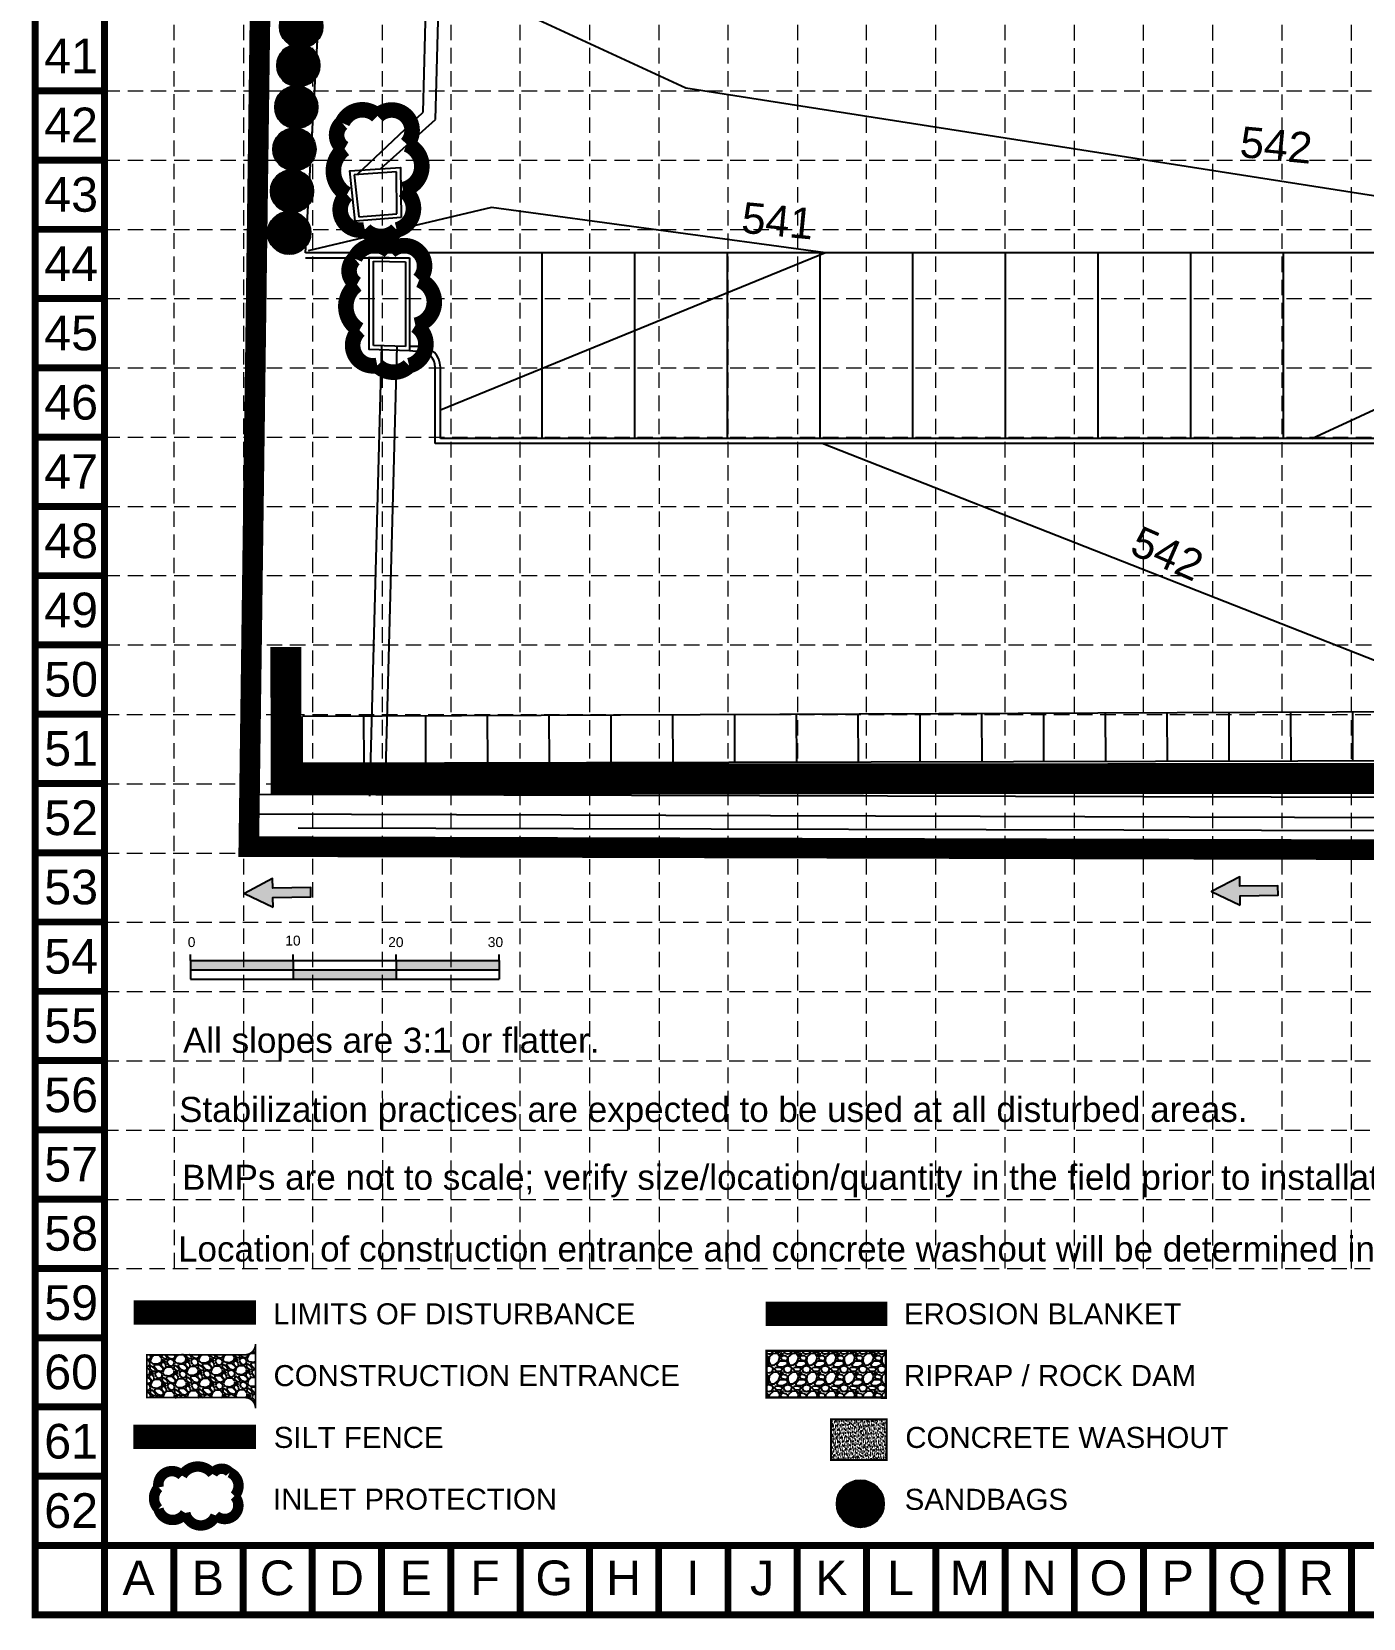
# Model space of a CAD drawing. Header units: inches. Extents: x 9751 to 10021, y 9606 to 10038.
# Drawn here: x 9750.8 to 9880.1, y 9606.4 to 9760.4 of the extents above; entities that cross this region are included whole.
import ezdxf
from ezdxf.enums import TextEntityAlignment as Align

# ---------------------------------------------------------------- set-up
doc = ezdxf.new("R2010")
doc.units = ezdxf.units.IN
doc.header["$LTSCALE"] = 20
doc.header["$MEASUREMENT"] = 0
for name, pattern in [('ACAD_ISO02W100', [15, 12, -3]), ('CENTER2', [1.125, 0.75, -0.125, 0.125, -0.125]), ('DASHED', [0.75, 0.5, -0.25]), ('HIDDEN', [0.375, 0.25, -0.125])]:
    doc.linetypes.add(name, pattern=pattern)
for name, color, linetype in [('0-curb', 4, 'Continuous'), ('0-firelane', 71, 'CENTER2'), ('0-prkstripe', 1, 'Continuous'), ('002-PROP CONS', 2, 'Continuous'), ('BASE', 7, 'Continuous'), ('CO', 7, 'Continuous'), ('EX STORM SEWER', 4, 'DASHED'), ('GRID', 254, 'HIDDEN'), ('LEGEND', 7, 'Continuous'), ('LIMITS OF DISTURBANCE', 1, 'HIDDEN'), ('SILT FENCE', 200, 'Continuous'), ('SRF-FLT', 7, 'Continuous')]:
    doc.layers.add(name, color=color, linetype=linetype)
doc.layers.add('BKL', color=51, linetype='Continuous', lineweight=20)
doc.styles.add("L200'", font='ARIAL.TTF', dxfattribs={"height": 0.001969})
doc.styles.get("Standard").update_dxf_attribs({"font": 'ARIAL.TTF'})

# ---------------------------------------------------------------- blocks, each defined once
blk = doc.blocks.new('washout')
at = {"layer": 'BASE'}
h = blk.add_hatch(dxfattribs=at)
h.set_pattern_fill('AR-SAND', color=30, scale=1.29438, style=0)
h.set_pattern_definition([(37.5, (1095.3101, -97.0785), (-0.0815373, 2.494042), [0, -1.9674576, 0, -2.200446, 0, -2.1033675]), (7.5, (1095.31, -97.0785), (2.290764, 3.652929), [0, -1.0613916, 0, -1.7733006, 0, -0.6795495]), (327.5, (1093.718, -97.0785), (4.030883, 0.007325), [0, -0.64719, 0, -2.329884, 0, -3.041793]), (317.5, (1093.718, -97.0785), (3.89107, 1.136046), [0, -0.323595, 0, -1.5273684, 0, -1.747413])])
h.paths.add_polyline_path([(44.3, 0), (44.3, 32.4), (0, 32.4), (0, 0)])
at = {"layer": 'BASE', "color": 30, "linetype": 'ACAD_ISO02W100', "const_width": 1.62}
blk.add_lwpolyline([(0, 0), (44.3, 0), (44.3, 32.4), (0, 32.4)], close=True, dxfattribs=at)
blk = doc.blocks.new('A$C7B77558D')
at = {"layer": 'LEGEND'}
h = blk.add_hatch(dxfattribs=at)
h.set_pattern_fill('ANSI31', color=3, style=0)
h.set_pattern_definition([(45, (-9827.7023, -9593.03148), (-0.0883883476, 0.0883883476), [])])
edge = h.paths.add_edge_path()
edge.add_arc((3.58, 24.5), 2.29, 0, 360)
h = blk.add_hatch(dxfattribs=at)
h.set_pattern_fill('ANSI31', color=3, style=0)
h.set_pattern_definition([(45, (-9828.00544, -9597.22343), (-0.0883883476, 0.0883883476), [])])
edge = h.paths.add_edge_path()
edge.add_arc((3.28, 20.31), 2.29, 0, 360)
h = blk.add_hatch(dxfattribs=at)
h.set_pattern_fill('ANSI31', color=3, style=0)
h.set_pattern_definition([(45, (-9828.21772, -9601.70578), (-0.0883883476, 0.0883883476), [])])
edge = h.paths.add_edge_path()
edge.add_arc((3.06, 15.82), 2.29, 0, 360)
h = blk.add_hatch(dxfattribs=at)
h.set_pattern_fill('ANSI31', color=3, style=0)
h.set_pattern_definition([(45, (-9828.42441, -9606.25155), (-0.0883883476, 0.0883883476), [])])
edge = h.paths.add_edge_path()
edge.add_arc((2.86, 11.28), 2.29, 0, 360)
h = blk.add_hatch(dxfattribs=at)
h.set_pattern_fill('ANSI31', color=3, style=0)
h.set_pattern_definition([(45, (-9828.68278, -9610.74565), (-0.0883883476, 0.0883883476), [])])
edge = h.paths.add_edge_path()
edge.add_arc((2.6, 6.78), 2.29, 0, 360)
h = blk.add_hatch(dxfattribs=at)
h.set_pattern_fill('ANSI31', color=3, style=0)
h.set_pattern_definition([(45, (-9828.99282, -9615.23976), (-0.0883883476, 0.0883883476), [])])
edge = h.paths.add_edge_path()
edge.add_arc((2.29, 2.29), 2.29, 0, 360)
at = {"layer": 'LEGEND', "color": 3}
for centre in [(3.58, 24.5), (3.28, 20.31), (3.06, 15.82), (2.86, 11.28), (2.6, 6.78), (2.29, 2.29)]:
    blk.add_circle(centre, 2.29, dxfattribs=at)
blk = doc.blocks.new('arrow')
blk.add_lwpolyline([(-67, -25.4), (-59.3, -25.4), (-59.6, -56.1), (-51.9, -56.2), (-51.6, -25.5), (-44, -25.5), (-55.3, -2.4), (-67, -25.4)], close=True)
at = {"color": 254}
for points in [[(-44, -25.5), (-67, -25.4), (-55.3, -2.4), (-67, -25.4)], [(-59.6, -56.1), (-51.9, -56.2), (-59.3, -25.4), (-51.6, -25.5)]]:
    blk.add_solid(points, dxfattribs=at)

msp = doc.modelspace()

# ---------------------------------------------------------------- hatches: boundary and pattern name
h = msp.add_hatch(color=7)
h.paths.add_polyline_path([(9776.23, 9669.37), (9776.23, 9670.27), (9766.25, 9670.27), (9766.25, 9669.37)])
h.paths.add_polyline_path([(9776.23, 9669.37), (9776.23, 9668.47), (9786.22, 9668.47), (9786.22, 9669.37)])
h.paths.add_polyline_path([(9786.22, 9670.27), (9786.22, 9669.37), (9796.2, 9669.37), (9796.2, 9670.27)])
at = {"layer": 'LEGEND'}
h = msp.add_hatch(dxfattribs=at)
h.set_pattern_fill('GRAVEL', color=4, scale=1.65996, angle=-43.9343, style=0)
h.set_pattern_definition([(184.078545, (7441.77936, 8625.71578), (-19.928793065, -1.544709364), [0.2233244, -22.1091585]), (141.0354448, (7441.5566, 8625.6999), (15.496500927, -12.6254272043), [0.3832317, -37.9399302]), (88.576145, (7441.25862, 8625.94089), (-0.71512081, -24.6667215783), [0.2702216, -26.7519747]), (223.339445, (7440.504485, 8626.091215), (24.2300827422, 22.756229179), [0.3489868, -34.5496818]), (248.899445, (7440.25067, 8625.8517), (7.8438078878, 20.1034546467), [0.3422091, -33.8787507]), (313.339445, (7440.12747, 8625.532435), (-22.756229179, 24.2300827422), [0.3489868, -34.5496818]), (353.7599448, (7440.366985, 8625.278616), (-27.0575154999, 3.0185885774), [0.4615171, -45.690159]), (28.3210448, (7440.82577, 8625.22845), (33.7059522211, 18.2365964406), [0.4357197, -43.1362635]), (77.495345, (7441.20933, 8625.43516), (5.409348958, 24.754052397), [0.3501686, -34.6667339]), (131.302145, (7441.28515, 8625.77703), (11.9976537076, -13.8644679784), [0.3997716, -19.5887991]), (178.4631448, (7441.02129, 8626.07735), (-27.013853964, 0.6714541827), [0.5169913, -51.1821812]), (94.879845, (7441.67641, 8624.93904), (-1.457385394, 15.234529022), [0.1764554, -17.4691642]), (127.534945, (7441.6614, 8625.11486), (13.2366930724, -17.3633513484), [0.3357054, -33.2349152]), (181.065745, (7441.4569, 8625.3811), (-1.1517348, -1.1953983), [0.2347533, -2.1127843]), (159.264345, (7441.5114, 8625.60514), (8.280459802, -3.367874542), [0.1264193, -12.5154622]), (247.867145, (7441.39317, 8625.6499), (2.25980587, 4.73792849), [0.1787827, -8.7603779]), (347.029545, (7441.32582, 8625.4843), (5.889663224, -1.064402267), [0.2903752, -9.3887741]), (117.630845, (7441.6088, 8625.4191), (1.23906377, -3.49886545), [0.20997, -5.0392862]), (332.455245, (7440.69984, 8626.3179), (15.4091769664, -7.9311620554), [0.294145, -29.1204278]), (26.411945, (7440.96065, 8626.18188), (-17.450667594, -8.5424474667), [0.2467714, -24.4303143]), (249.264345, (7441.83913, 8625.6582), (3.367874542, 8.280459802), [0.2528369, -12.3890446]), (299.676245, (7441.74961, 8625.42173), (-8.4987869907, 15.1035322364), [0.294145, -29.1204278]), (295.509745, (7439.98577, 8625.57676), (-3.673527569, 8.149465516), [0.283654, -13.8990542]), (250.840845, (7440.10793, 8625.32076), (6.692102678, 18.908044687), [0.2376698, -23.5293459]), (22.867145, (7440.69935, 8624.45128), (8.149469451, 3.673518904), [0.2528369, -12.3890446]), (333.419745, (7440.93232, 8624.54953), (-20.147107083, 10.1909651553), [0.2782608, -27.5477465]), (25.509745, (7440.1136, 8625.01563), (-8.149465516, -3.673527569), [0.141827, -14.0408812]), (57.375645, (7440.62762, 8624.52038), (3.411543607, 5.933324374), [0.0846414, -8.3795282]), (122.029545, (7440.67326, 8624.59167), (2.434462234, -4.650599626), [0.3422091, -6.5019818]), (142.074745, (7440.491765, 8624.88179), (13.105712728, -10.321947208), [0.3171354, -31.396363]), (259.755845, (7441.22216, 8625.3767), (1.10806888, 3.54253134), [0.2394028, -5.745669]), (309.2229448, (7441.179584, 8625.141117), (18.0182860032, -21.9702905437), [0.4179681, -41.3787672]), (17.011145, (7441.44388, 8624.81732), (-12.843733445, -3.760848128), [0.1709029, -16.9194351]), (46.065745, (7441.6073, 8624.8673), (-0.0436635, 2.3471324), [0.0995976, -1.5603628]), (76.322145, (7440.50241, 8624.94068), (-3.2805584303, -12.9747204376), [0.2306083, -22.8302984]), (4.078545, (7440.55694, 8625.16475), (19.928793065, 1.544709364), [0.4466489, -21.8858341]), (316.065745, (7441.0025, 8625.1965), (2.3471324, 0.0436635), [0.4315897, -1.2283707]), (281.370545, (7441.31326, 8624.89707), (-3.891821342, 19.885133839), [0.262463, -25.9838148]), (210.120345, (7441.365, 8624.63976), (-5.802335794, -3.629857558), [0.2416936, -11.8430007]), (163.7117448, (7441.15595, 8624.51847), (-34.2299092514, 9.9289613666), [0.3935185, -38.9583972]), (131.4918448, (7440.778223, 8624.62884), (-14.3884453494, 16.1679403615), [0.4163164, -41.2152793])])
edge = h.paths.add_edge_path()
edge.add_line((9772.56, 9626.8), (9772.56, 9633.03))
edge.add_arc((9771.52, 9633.03), 1.04, -89.9609, 0, ccw=False)
edge.add_line((9771.52, 9631.99), (9762.01, 9631.99))
edge.add_line((9762.01, 9631.99), (9762.01, 9627.84))
edge.add_line((9762.01, 9627.84), (9771.52, 9627.84))
edge.add_arc((9771.52, 9626.8), 1.04, 0, 90.0391, ccw=False)
at = {"layer": 'LEGEND', "linetype": 'ACAD_ISO02W100'}
h = msp.add_hatch(dxfattribs=at)
h.set_pattern_fill('GRAVEL', color=240, scale=1.824428, style=0)
h.set_pattern_definition([(228.0128, (9692.34783, 9535.70991), (-14.59541877, -16.41985219), [0.245451, -24.299714]), (184.9697, (9692.18363, 9535.527464), (21.89313491, 1.82441189), [0.421202, -41.698984]), (132.5104, (9691.76401, 9535.49098), (18.24426056, -20.06872107), [0.296995, -29.402536]), (267.2737, (9691.052485, 9535.03487), (1.824420484, 36.488555526), [0.383564, -37.972833]), (292.8337, (9691.03424, 9534.65174), (-9.12215682, 21.893126446), [0.376115, -37.235426]), (357.2737, (9691.180195, 9534.3051), (-36.488555526, 1.824420484), [0.383564, -37.972833]), (37.6942, (9691.563324, 9534.28685), (-23.717574143, -18.244259989), [0.507244, -50.217098]), (72.2553, (9691.9647, 9534.597006), (12.77101388, 40.13740361), [0.47889, -47.410165]), (121.4296, (9692.11065, 9535.05311), (-14.595437018, 23.717551686), [0.384863, -38.101482]), (175.2364, (9691.90997, 9535.38151), (20.06870697, -1.8244123), [0.43938, -21.52964]), (222.3974, (9691.472103, 9535.418), (-21.893146404, -20.068690797), [0.568214, -56.253265]), (138.8141, (9692.85867, 9535.01662), (-12.77099962, 10.9465616), [0.193938, -19.199993]), (171.4692, (9692.71271, 9535.14433), (23.717557613, -3.64886993), [0.368967, -36.5278]), (225, (9692.3478, 9535.1991), (-2e-16, -1.824428), [0.258012, -2.322117]), (203.1986, (9692.22012, 9535.418), (9.12213826, 3.6488579), [0.138945, -13.755483]), (291.8014, (9692.0924, 9535.36327), (-1.8244276, 5.47328375), [0.196496, -9.628348]), (30.9638, (9692.1654, 9535.18082), (5.47327964, 3.64886003), [0.319145, -10.319005]), (161.5651, (9692.43905, 9535.345), (3.6488563, -1.8244248), [0.230774, -5.538574]), (16.3895, (9691.03424, 9535.36327), (18.244281505, 5.47326995), [0.323289, -32.005653]), (70.3462, (9691.34439, 9535.45449), (-7.29770233, -20.06870914), [0.271221, -26.850848]), (293.1986, (9692.43905, 9535.7099), (-3.6488579, 9.12213826), [0.277888, -13.61654]), (343.6105, (9692.54852, 9535.45449), (-18.244281505, 5.47326995), [0.323289, -32.005653]), (339.444, (9691.03424, 9534.23212), (-9.1221421, 3.6488482), [0.311758, -15.27616]), (294.7751, (9691.32615, 9534.12265), (-9.1221245, 20.06871149), [0.261218, -25.860612]), (66.8014, (9692.4573, 9533.88548), (3.6488579, 9.12213826), [0.277888, -13.61654]), (17.354, (9692.56676, 9534.1409), (-23.717564426, -7.29770097), [0.30583, -30.277152]), (69.444, (9691.56332, 9533.88548), (-3.6488482, -9.1221421), [0.155879, -15.432039]), (101.3099, (9692.34783, 9533.88548), (-1.8244234, 7.2977124), [0.093028, -9.209764]), (165.9638, (9692.3296, 9533.9767), (5.4732842, -1.8244242), [0.376115, -7.146192]), (186.009, (9691.9647, 9534.06792), (18.24427704, 1.824426504), [0.348557, -34.507086]), (303.6901, (9692.1654, 9535.0166), (-1.8244302, 3.6488547), [0.263123, -6.314945]), (353.1572, (9692.31134, 9534.79769), (31.015270582, -3.64887009), [0.45938, -45.478538]), (60.9454, (9692.76745, 9534.74296), (-7.29771105, -12.77099495), [0.187836, -18.595797]), (90, (9692.8587, 9534.9072), (-1.824428, 1.824428), [0.109466, -1.714962]), (120.2564, (9691.92821, 9534.12265), (7.29770167, -12.77099873), [0.253457, -25.092304]), (48.0128, (9691.8005, 9534.34159), (14.59541877, 16.41985219), [0.490902, -24.054263]), (0, (9692.1289, 9534.7065), (1.824428, 1.824428), [0.474351, -1.350077]), (325.3048, (9692.60325, 9534.70647), (-18.24426702, 12.77100995), [0.288468, -28.558267]), (254.0546, (9692.84042, 9534.54227), (-1.82442755, -7.29771123), [0.26564, -13.016394]), (207.646, (9692.76745, 9534.28685), (-34.66411959, -18.244291566), [0.432508, -42.81836]), (175.4261, (9692.38432, 9534.086166), (-23.71756176, 1.824418264), [0.457565, -45.298852])])
h.paths.add_polyline_path([(9822.16, 9627.85), (9833.77, 9627.83), (9833.77, 9632.39), (9822.16, 9632.37)])
at = {"layer": 'LEGEND'}
h = msp.add_hatch(dxfattribs=at)
h.set_pattern_fill('ANSI31', color=3, style=0)
edge = h.paths.add_edge_path()
edge.add_arc((9831.28, 9617.53), 2.29, 0, 360)

# ---------------------------------------------------------------- linework, layer by layer
at = {"color": 7}
for p, q in [((9766.25, 9670.27), (9766.25, 9670.87)), ((9776.23, 9670.27), (9776.23, 9670.87)), ((9786.22, 9670.27), (9786.22, 9670.87)), ((9796.2, 9670.27), (9796.2, 9670.87)), ((9766.25, 9670.27), (9776.23, 9670.27)), ((9766.25, 9670.27), (9766.25, 9668.47)), ((9766.25, 9669.37), (9796.2, 9669.37)), ((9776.23, 9670.27), (9796.2, 9670.27)), ((9776.23, 9670.27), (9776.23, 9668.47)), ((9786.22, 9670.27), (9786.22, 9668.47)), ((9796.2, 9670.27), (9796.2, 9668.47)), ((9766.25, 9668.47), (9776.23, 9668.47)), ((9776.23, 9668.47), (9796.2, 9668.47))]:
    msp.add_line(p, q, dxfattribs=at)
at = {"layer": '0-curb', "color": 7}
for p, q in [((9787.52, 9738.97), (9777.4, 9738.97)), ((9787.52, 9738.47), (9777.4, 9738.47)), ((9788.51, 9729.88), (9787.51, 9729.88)), ((9788.51, 9729.38), (9787.51, 9729.47)), ((9790.01, 9720.47), (9790.01, 9727.88)), ((9790.51, 9720.97), (9790.51, 9727.88)), ((9908.38, 9720.47), (9790.01, 9720.47))]:
    msp.add_line(p, q, dxfattribs=at)
at = {"layer": '0-curb', "color": 250}
msp.add_line((9958.38, 9720.97), (9790.51, 9720.97), dxfattribs=at)
at = {"layer": '0-curb', "color": 253}
for p, q in [((9777.1, 9689.4), (9777.08, 9693.96)), ((9783.1, 9689.41), (9783.08, 9693.98)), ((9789.1, 9689.43), (9789.08, 9694.01)), ((9795.1, 9689.44), (9795.08, 9694.03)), ((9801.1, 9689.46), (9801.08, 9694.06)), ((9807.1, 9689.47), (9807.08, 9694.08)), ((9813.1, 9689.48), (9813.08, 9694.11)), ((9819.1, 9689.5), (9819.08, 9694.13)), ((9825.1, 9689.51), (9825.08, 9694.16)), ((9831.1, 9689.53), (9831.08, 9694.18)), ((9837.1, 9689.54), (9837.08, 9694.21)), ((9843.1, 9689.56), (9843.08, 9694.23)), ((9849.1, 9689.57), (9849.08, 9694.26)), ((9855.1, 9689.58), (9855.08, 9694.28)), ((9861.1, 9689.6), (9861.08, 9694.31)), ((9867.1, 9689.61), (9867.08, 9694.33)), ((9873.1, 9689.63), (9873.08, 9694.36)), ((9879.1, 9689.64), (9879.08, 9694.39))]:
    msp.add_line(p, q, dxfattribs=at)
at = {"layer": '0-curb', "color": 7}
for points in [[(9908.38, 9694.51), (9777.11, 9693.96)], [(9970.41, 9689.86), (9777.1, 9689.4)]]:
    msp.add_lwpolyline(points, dxfattribs=at)
for radius in [2, 1.5]:
    msp.add_arc((9788.51, 9727.88), radius, 360, 90, dxfattribs=at)
at = {"layer": '0-firelane', "color": 7, "linetype": 'Continuous', "ltscale": 0.5}
for p, q in [((9827.38, 9738.97), (9777.4, 9738.97)), ((9960.2, 9738.99), (9827.45, 9738.99))]:
    msp.add_line(p, q, dxfattribs=at)
at = {"layer": '0-firelane', "color": 7, "linetype": 'Continuous'}
msp.add_lwpolyline([(9777.4, 9738.97), (9778.74, 9762.51), (9779.63, 9762.46)], dxfattribs=at)
at = {"layer": '0-prkstripe', "color": 253}
for p, q in [((9800.38, 9720.97), (9800.38, 9738.97)), ((9809.38, 9720.97), (9809.38, 9738.97)), ((9818.38, 9720.97), (9818.38, 9738.97)), ((9827.38, 9720.97), (9827.38, 9738.97)), ((9836.38, 9720.97), (9836.38, 9738.97)), ((9845.38, 9720.97), (9845.38, 9738.97)), ((9854.38, 9720.97), (9854.38, 9738.97)), ((9863.38, 9720.97), (9863.38, 9738.97)), ((9872.38, 9720.97), (9872.38, 9738.97))]:
    msp.add_line(p, q, dxfattribs=at)
at = {"layer": '002-PROP CONS', "color": 35}
for points in [[(9797.94, 9762.58), (9814.35, 9754.99)], [(9814.35, 9754.99), (9908.38, 9740.29)], [(9795.46, 9743.38), (9777.66, 9739.19)], [(9827.9, 9738.99), (9795.46, 9743.38)], [(9827.9, 9738.99), (9790.51, 9723.69)], [(9875.12, 9720.97), (9908.38, 9736.33)], [(9894.04, 9694.35), (9827.59, 9720.47)]]:
    msp.add_lwpolyline(points, dxfattribs=at)
at = {"layer": 'BASE', "const_width": 0.673}
for points in [[(10020.2, 9606.75), (10020.2, 10037.2), (9751.17, 10037.2), (9751.17, 9606.75)], [(10013.48, 9613.47), (10013.48, 10030.47), (9757.9, 10030.47), (9757.9, 9613.47)]]:
    msp.add_lwpolyline(points, close=True, dxfattribs=at)
for points in [[(9757.9, 9754.72), (9751.17, 9754.72)], [(9757.9, 9747.99), (9751.17, 9747.99)], [(9757.9, 9741.26), (9751.17, 9741.26)], [(9757.9, 9734.54), (9751.17, 9734.54)], [(9757.9, 9727.81), (9751.17, 9727.81)], [(9757.9, 9721.09), (9751.17, 9721.09)], [(9757.9, 9714.36), (9751.17, 9714.36)], [(9757.9, 9707.64), (9751.17, 9707.64)], [(9757.9, 9700.91), (9751.17, 9700.91)], [(9757.9, 9694.18), (9751.17, 9694.18)], [(9757.9, 9687.46), (9751.17, 9687.46)], [(9757.9, 9680.73), (9751.17, 9680.73)], [(9757.9, 9674.01), (9751.17, 9674.01)], [(9757.9, 9667.28), (9751.17, 9667.28)], [(9757.9, 9660.56), (9751.17, 9660.56)], [(9757.9, 9653.83), (9751.17, 9653.83)], [(9757.9, 9647.1), (9751.17, 9647.1)], [(9757.9, 9640.38), (9751.17, 9640.38)], [(9757.9, 9633.65), (9751.17, 9633.65)], [(9757.9, 9626.93), (9751.17, 9626.93)], [(9757.9, 9620.2), (9751.17, 9620.2)], [(9757.9, 9613.47), (9751.17, 9613.47)], [(9757.9, 9613.47), (9757.9, 9606.75)], [(9764.62, 9613.47), (9764.62, 9606.75)], [(9771.35, 9613.47), (9771.35, 9606.75)], [(9778.07, 9613.47), (9778.07, 9606.75)], [(9784.8, 9613.47), (9784.8, 9606.75)], [(9791.53, 9613.47), (9791.53, 9606.75)], [(9798.25, 9613.47), (9798.25, 9606.75)], [(9804.98, 9613.47), (9804.98, 9606.75)], [(9811.7, 9613.47), (9811.7, 9606.75)], [(9818.43, 9613.47), (9818.43, 9606.75)], [(9825.15, 9613.47), (9818.43, 9613.47)], [(9825.15, 9613.47), (9825.15, 9606.75)], [(9831.88, 9613.47), (9831.88, 9606.75)], [(9838.61, 9613.47), (9838.61, 9606.75)], [(9845.33, 9613.47), (9845.33, 9606.75)], [(9852.06, 9613.47), (9852.06, 9606.75)], [(9858.78, 9613.47), (9858.78, 9606.75)], [(9865.51, 9613.47), (9865.51, 9606.75)], [(9872.24, 9613.47), (9872.24, 9606.75)], [(9878.96, 9613.47), (9878.96, 9606.75)]]:
    msp.add_lwpolyline(points, dxfattribs=at)
at = {"layer": 'BKL'}
msp.add_polyline3d([(9787.52, 9738.51, 540.58), (9787.51, 9729.47, 540.61), (9783.61, 9729.59, 540.68), (9783.61, 9738.57, 540.39), (9787.52, 9738.51, 540.58)], dxfattribs=at)
msp.add_polyline3d([(9787.52, 9738.51, 540.58), (9787.51, 9729.47, 540.61), (9783.61, 9729.59, 540.68), (9783.61, 9738.57, 540.39), (9787.52, 9738.51, 540.58)], dxfattribs=at)
msp.add_polyline3d([(9787.52, 9738.51, 540.58), (9787.51, 9729.47, 540.61), (9783.61, 9729.59, 540.68), (9783.61, 9738.57, 540.39), (9787.52, 9738.51, 540.58)], dxfattribs=at)
msp.add_polyline3d([(9787.52, 9738.51, 540.58), (9787.51, 9729.47, 540.61), (9783.61, 9729.59, 540.68), (9783.61, 9738.57, 540.39), (9787.52, 9738.51, 540.58)], dxfattribs=at)
at = {"layer": 'CO', "color": 5}
for p, q in [((9786.25, 9746.83), (9782.15, 9746.56)), ((9786.25, 9746.83), (9782.15, 9746.56)), ((9786.25, 9746.83), (9782.15, 9746.56)), ((9786.25, 9746.83), (9782.15, 9746.56)), ((9782.15, 9746.56), (9782.58, 9742.49)), ((9782.15, 9746.56), (9782.58, 9742.49)), ((9782.15, 9746.56), (9782.58, 9742.49)), ((9782.15, 9746.56), (9782.58, 9742.49)), ((9786.29, 9742.77), (9786.25, 9746.83)), ((9786.29, 9742.77), (9786.25, 9746.83)), ((9786.29, 9742.77), (9786.25, 9746.83)), ((9786.29, 9742.77), (9786.25, 9746.83)), ((9782.58, 9742.49), (9786.29, 9742.77)), ((9782.58, 9742.49), (9786.29, 9742.77)), ((9782.58, 9742.49), (9786.29, 9742.77)), ((9782.58, 9742.49), (9786.29, 9742.77)), ((9783.61, 9729.59), (9783.61, 9738.57)), ((9783.61, 9738.57), (9787.52, 9738.51)), ((9783.61, 9729.59), (9783.61, 9738.57)), ((9783.61, 9738.57), (9787.52, 9738.51)), ((9783.61, 9729.59), (9783.61, 9738.57)), ((9783.61, 9738.57), (9787.52, 9738.51)), ((9783.61, 9729.59), (9783.61, 9738.57)), ((9783.61, 9738.57), (9787.52, 9738.51)), ((9784.01, 9729.97), (9784.01, 9738.16)), ((9784.01, 9738.16), (9787.12, 9738.11)), ((9784.01, 9729.97), (9784.01, 9738.16)), ((9784.01, 9738.16), (9787.12, 9738.11)), ((9784.01, 9729.97), (9784.01, 9738.16)), ((9784.01, 9738.16), (9787.12, 9738.11)), ((9784.01, 9729.97), (9784.01, 9738.16)), ((9784.01, 9738.16), (9787.12, 9738.11)), ((9787.12, 9738.11), (9787.11, 9729.88)), ((9787.12, 9738.11), (9787.11, 9729.88)), ((9787.12, 9738.11), (9787.11, 9729.88)), ((9787.12, 9738.11), (9787.11, 9729.88)), ((9787.52, 9738.51), (9787.51, 9729.47)), ((9787.52, 9738.51), (9787.51, 9729.47)), ((9787.52, 9738.51), (9787.51, 9729.47)), ((9787.52, 9738.51), (9787.51, 9729.47)), ((9787.51, 9729.47), (9783.61, 9729.59)), ((9787.51, 9729.47), (9783.61, 9729.59)), ((9787.51, 9729.47), (9783.61, 9729.59)), ((9787.51, 9729.47), (9783.61, 9729.59)), ((9787.11, 9729.88), (9784.01, 9729.97)), ((9787.11, 9729.88), (9784.01, 9729.97)), ((9787.11, 9729.88), (9784.01, 9729.97)), ((9787.11, 9729.88), (9784.01, 9729.97))]:
    msp.add_line(p, q, dxfattribs=at)
at = {"layer": 'EX STORM SEWER', "color": 5, "linetype": 'Continuous'}
for p, q in [((9790.04, 9751.93), (9796.23, 9984.15)), ((9788.83, 9752.63), (9789.6, 9781.53)), ((9782.44, 9746.58), (9788.83, 9752.63)), ((9784.7, 9747.14), (9790.04, 9751.93)), ((9783.66, 9686.24), (9784.81, 9729.95)), ((9785.15, 9686.36), (9786.31, 9729.91)), ((9904.51, 9686.03), (9771.82, 9686.38))]:
    msp.add_line(p, q, dxfattribs=at)
at = {"layer": 'EX STORM SEWER', "color": 5, "linetype": 'Continuous', "ltscale": 0.5}
msp.add_line((9904.57, 9684.05), (9771.72, 9684.48), dxfattribs=at)
at = {"layer": 'GRID', "color": 252, "linetype": 'HIDDEN', "lineweight": 0, "ltscale": 0.3}
for p, q in [((9764.68, 9640.38), (9764.65, 10030.22)), ((9771.44, 9640.38), (9771.35, 10030.22)), ((9778.14, 9640.38), (9778.08, 10030.2)), ((9784.91, 9640.38), (9784.8, 10030.19)), ((9791.57, 9640.37), (9791.54, 10030.24)), ((9798.25, 9640.37), (9798.28, 10030.23)), ((9805.03, 9640.37), (9804.99, 10030.21)), ((9811.78, 9640.37), (9811.71, 10030.21)), ((9818.45, 9640.37), (9818.45, 10030.21)), ((9825.2, 9640.37), (9825.19, 10030.21)), ((9831.88, 9640.37), (9831.89, 10030.21)), ((9838.61, 9640.37), (9838.65, 10030.2)), ((9845.33, 9640.37), (9845.33, 10030.47)), ((9852.06, 9640.36), (9852.06, 10030.47)), ((9858.78, 9640.36), (9858.78, 10030.47)), ((9865.51, 9640.36), (9865.51, 10030.47)), ((9872.24, 9640.36), (9872.24, 10030.47)), ((9878.96, 9640.36), (9878.96, 10030.47)), ((9757.9, 9754.72), (10013.48, 9754.72)), ((9757.9, 9747.99), (10013.48, 9747.99)), ((9757.9, 9741.26), (10013.48, 9741.26)), ((9757.9, 9734.54), (10013.48, 9734.54)), ((9757.9, 9727.81), (10013.48, 9727.81)), ((9757.9, 9721.09), (10013.48, 9721.09)), ((9757.9, 9714.36), (10013.48, 9714.36)), ((9757.9, 9707.64), (10013.48, 9707.64)), ((9757.9, 9700.91), (10013.48, 9700.91)), ((9757.83, 9694.16), (10013.41, 9694.16)), ((9757.83, 9687.44), (10013.41, 9687.44)), ((9757.83, 9680.71), (10013.41, 9680.71)), ((9757.83, 9673.98), (10013.41, 9673.98)), ((9757.83, 9667.26), (10013.41, 9667.26)), ((9757.8, 9660.54), (10013.2, 9660.52)), ((9757.75, 9653.79), (10013.2, 9653.84)), ((9757.77, 9647.08), (10013.22, 9647.06)), ((9757.77, 9640.38), (10013.22, 9640.34))]:
    msp.add_line(p, q, dxfattribs=at)
at = {"layer": 'LEGEND', "color": 170, "ltscale": 100}
for points, const_width in [([(9781.44, 9744.65, 0.520567), (9781.44, 9744.65, 0.765195), (9783.17, 9741.22, 0.417879), (9786.27, 9741.2, 0.6649), (9786.87, 9745.11, 0.744833), (9787.24, 9749.53, 0.975642), (9784.4, 9752.28, 0.520567), (9780.98, 9751.59, 0.520567), (9781.2, 9749.08, 0.540264), (9781.44, 9744.65)], 1.51), ([(9782.65, 9731.48, 0.520567), (9782.65, 9731.48, 0.765195), (9784.38, 9728.05, 0.417879), (9787.48, 9728.03, 0.6649), (9788.08, 9731.94, 0.744833), (9788.45, 9736.36, 0.975642), (9785.61, 9739.11, 0.520567), (9782.19, 9738.42, 0.520567), (9782.41, 9735.91, 0.540264), (9782.65, 9731.48)], 1.51), ([(9765.43, 9620.26, 0.520567), (9765.43, 9620.26, 0.765195), (9763.15, 9619.11, 0.417879), (9763.13, 9617.04, 0.6649), (9765.74, 9616.64, 0.744833), (9768.68, 9616.4, 0.975642), (9770.52, 9618.29, 0.520567), (9770.06, 9620.57, 0.520567), (9768.39, 9620.42, 0.540264), (9765.43, 9620.26)], 1.01)]:
    msp.add_lwpolyline(points, format="xyb", close=True, dxfattribs=dict(at, const_width=const_width))
at = {"layer": 'LEGEND', "color": 1, "linetype": 'HIDDEN', "ltscale": 0.6, "const_width": 2.37}
msp.add_lwpolyline([(9760.73, 9636.1), (9772.62, 9636.1)], dxfattribs=at)
at = {"layer": 'LEGEND', "color": 84, "const_width": 2.37}
msp.add_lwpolyline([(9822.1, 9635.98), (9833.89, 9635.98)], dxfattribs=at)
at = {"layer": 'LEGEND', "color": 4, "const_width": 0.166}
msp.add_lwpolyline([(9772.56, 9626.8), (9772.56, 9633.03, -0.414014), (9771.52, 9631.99), (9762.01, 9631.99), (9762.01, 9627.84), (9771.52, 9627.84, -0.414413)], format="xyb", close=True, dxfattribs=at)
at = {"layer": 'LEGEND', "color": 240, "linetype": 'ACAD_ISO02W100', "const_width": 0.228}
msp.add_lwpolyline([(9822.16, 9627.85), (9833.77, 9627.83), (9833.77, 9632.39), (9822.16, 9632.37)], close=True, dxfattribs=at)
at = {"layer": 'LEGEND', "color": 200, "const_width": 2.37}
msp.add_lwpolyline([(9760.71, 9624.03), (9772.61, 9624.03)], dxfattribs=at)
at = {"layer": 'LEGEND', "color": 3}
msp.add_circle((9831.28, 9617.53), 2.29, dxfattribs=at)
at = {"layer": 'LIMITS OF DISTURBANCE', "ltscale": 2, "const_width": 2}
msp.add_lwpolyline([(9955.33, 9680.83), (9771.91, 9681.33), (9772.98, 9760.85), (9782.25, 9982.59), (9792.95, 9997.48), (9955.25, 9996.67, -0.323918), (9999.37, 9957.73), (9993.22, 9752.51, -0.278067), (9987.41, 9741.53, 0.218153), (9981.9, 9730.76), (9981.73, 9702.9, -0.352131), (9962.93, 9680.94), (9955.33, 9680.83)], format="xyb", close=True, dxfattribs=at)
at = {"layer": 'SILT FENCE', "const_width": 3}
msp.add_lwpolyline([(9775.5, 9700.7), (9775.54, 9687.9), (9970.02, 9687.98), (9969.93, 9696.01), (9977.3, 9698.05), (9978.03, 9702.25), (9978.24, 9720.35)], dxfattribs=at)
at = {"layer": 'SRF-FLT'}
msp.add_line((9926.65, 9682.75, 541.97), (9776.7, 9683.12, 541.83), dxfattribs=at)
at = {"layer": 'SRF-FLT', "color": 5}
for points in [[(9786.69, 9742.4, 540.07), (9782.22, 9742.07, 540.44), (9781.71, 9746.93, 540.31), (9786.65, 9747.26, 540.15), (9786.69, 9742.4, 540.07)], [(9786.69, 9742.4, 540.07), (9782.22, 9742.07, 540.44), (9781.71, 9746.93, 540.31), (9786.65, 9747.26, 540.15), (9786.69, 9742.4, 540.07)], [(9786.69, 9742.4, 540.07), (9782.22, 9742.07, 540.44), (9781.71, 9746.93, 540.31), (9786.65, 9747.26, 540.15), (9786.69, 9742.4, 540.07)], [(9786.69, 9742.4, 540.07), (9782.22, 9742.07, 540.44), (9781.71, 9746.93, 540.31), (9786.65, 9747.26, 540.15), (9786.69, 9742.4, 540.07)], [(9787.52, 9738.51, 540.58), (9787.51, 9729.47, 540.61), (9783.61, 9729.59, 540.68), (9783.61, 9738.57, 540.39), (9787.52, 9738.51, 540.58)], [(9787.52, 9738.51, 540.58), (9787.51, 9729.47, 540.61), (9783.61, 9729.59, 540.68), (9783.61, 9738.57, 540.39), (9787.52, 9738.51, 540.58)], [(9787.52, 9738.51, 540.58), (9787.51, 9729.47, 540.61), (9783.61, 9729.59, 540.68), (9783.61, 9738.57, 540.39), (9787.52, 9738.51, 540.58)], [(9787.52, 9738.51, 540.58), (9787.51, 9729.47, 540.61), (9783.61, 9729.59, 540.68), (9783.61, 9738.57, 540.39), (9787.52, 9738.51, 540.58)]]:
    msp.add_polyline3d(points, dxfattribs=at)

# ---------------------------------------------------------------- block references
at = {"xscale": 0.1200000000001927, "yscale": 0.1199999999998909, "zscale": 0.12, "rotation": 91.4639388115338}
for p in [(9771.02, 9683.42), (9864.92, 9683.59)]:
    msp.add_blockref('arrow', p, dxfattribs=at)
at = {"layer": 'LEGEND', "color": 3, "xscale": 0.902499999999975, "yscale": 0.902499999999975, "zscale": 0.9025}
msp.add_blockref('A$C7B77558D', (9773.76, 9738.85), dxfattribs=at)
at = {"layer": 'LEGEND', "xscale": 0.1219954413863888, "yscale": 0.1219954413863888, "zscale": 0.1219954413861347}
msp.add_blockref('washout', (9828.42, 9621.78), dxfattribs=at)

# ---------------------------------------------------------------- texts
at = {"color": 7}
for s, p in [('0', (9765.98, 9671.58)), ('10', (9775.45, 9671.73)), ('20', (9785.44, 9671.58)), ('30', (9795.11, 9671.58))]:
    msp.add_text(s, height=0.959, dxfattribs=at).set_placement(p)
at = {"layer": '002-PROP CONS', "color": 35, "char_height": 3, "width": 257.3563, "attachment_point": 1}
for s, insert, rotation in [('542', (9868.32, 9751.28), 354.5049), ('541', (9819.93, 9743.93), 354.5049), ('542', (9858.49, 9712.57), 336.3685)]:
    msp.add_mtext(s, dxfattribs=dict(at, insert=insert, rotation=rotation))
at = {"layer": 'BASE'}
for s, height, p in [('41', 3.363, (9754.66, 9758.1)), ('42', 3.363, (9754.65, 9751.4)), ('43', 3.363, (9754.66, 9744.65)), ('44', 3.363, (9754.66, 9737.92)), ('45', 3.363, (9754.66, 9731.2)), ('46', 3.363, (9754.66, 9724.47)), ('47', 3.363, (9754.66, 9717.75)), ('48', 3.363, (9754.66, 9711.02)), ('49', 3.363, (9754.66, 9704.31)), ('50', 3.363, (9754.66, 9697.58)), ('51', 3.363, (9754.66, 9690.86)), ('52', 3.363, (9754.66, 9684.13)), ('53', 3.363, (9754.66, 9677.41)), ('54', 3.363, (9754.66, 9670.68)), ('55', 3.363, (9754.66, 9663.96)), ('56', 3.363, (9754.66, 9657.23)), ('57', 3.363, (9754.66, 9650.5)), ('58', 3.363, (9754.66, 9643.78)), ('59', 3.363, (9754.66, 9637.05)), ('60', 3.363, (9754.66, 9630.33)), ('61', 3.363, (9754.66, 9623.6)), ('62', 3.363, (9754.66, 9616.87)), ('A', 3.36, (9761.21, 9610.34)), ('B', 3.36, (9767.93, 9610.34)), ('C', 3.36, (9774.66, 9610.34)), ('D', 3.36, (9781.39, 9610.34)), ('E', 3.36, (9788.11, 9610.34)), ('F', 3.36, (9794.84, 9610.34)), ('G', 3.36, (9801.56, 9610.34)), ('H', 3.36, (9808.29, 9610.34)), ('I', 3.36, (9815.02, 9610.34)), ('J', 3.36, (9821.74, 9610.34)), ('K', 3.36, (9828.47, 9610.34)), ('L', 3.36, (9835.19, 9610.34)), ('M', 3.36, (9841.92, 9610.34)), ('N', 3.36, (9848.64, 9610.34)), ('O', 3.36, (9855.37, 9610.34)), ('P', 3.36, (9862.1, 9610.34)), ('Q', 3.36, (9868.82, 9610.34)), ('R', 3.36, (9875.55, 9610.34))]:
    msp.add_text(s, height=height, dxfattribs=at).set_placement(p, align=Align.MIDDLE_CENTER)
at = {"layer": 'BASE', "color": 7, "style": "L200'"}
for s, height, p in [('All slopes are 3:1 or flatter.', 2.4333, (9765.52, 9661.31)), ('Stabilization practices are expected to be used at all disturbed areas.', 2.4333, (9765.14, 9654.6)), ('BMPs are not to scale; verify size/location/quantity in the field prior to installation.', 2.4333, (9765.43, 9648.01)), ('Location of construction entrance and concrete washout will be determined in the field and will be reflected on this Site Map.', 2.43327, (9765.04, 9641.05))]:
    msp.add_text(s, height=height, dxfattribs=at).set_placement(p)
at = {"layer": 'LEGEND', "style": "L200'"}
for s, height, p in [('LIMITS OF DISTURBANCE', 2.0416, (9774.27, 9634.95)), ('EROSION BLANKET', 2.0416, (9835.52, 9634.95)), ('CONSTRUCTION ENTRANCE', 2.0416, (9774.31, 9628.95)), ('RIPRAP / ROCK DAM', 2.0416, (9835.52, 9628.96)), ('SILT FENCE', 2.042, (9774.33, 9622.95)), ('CONCRETE WASHOUT', 2.0416, (9835.65, 9622.95)), ('INLET PROTECTION', 2.0416, (9774.26, 9616.96)), ('SANDBAGS', 2.042, (9835.59, 9616.94))]:
    msp.add_text(s, height=height, dxfattribs=at).set_placement(p)

doc.saveas('drawing.dxf')
